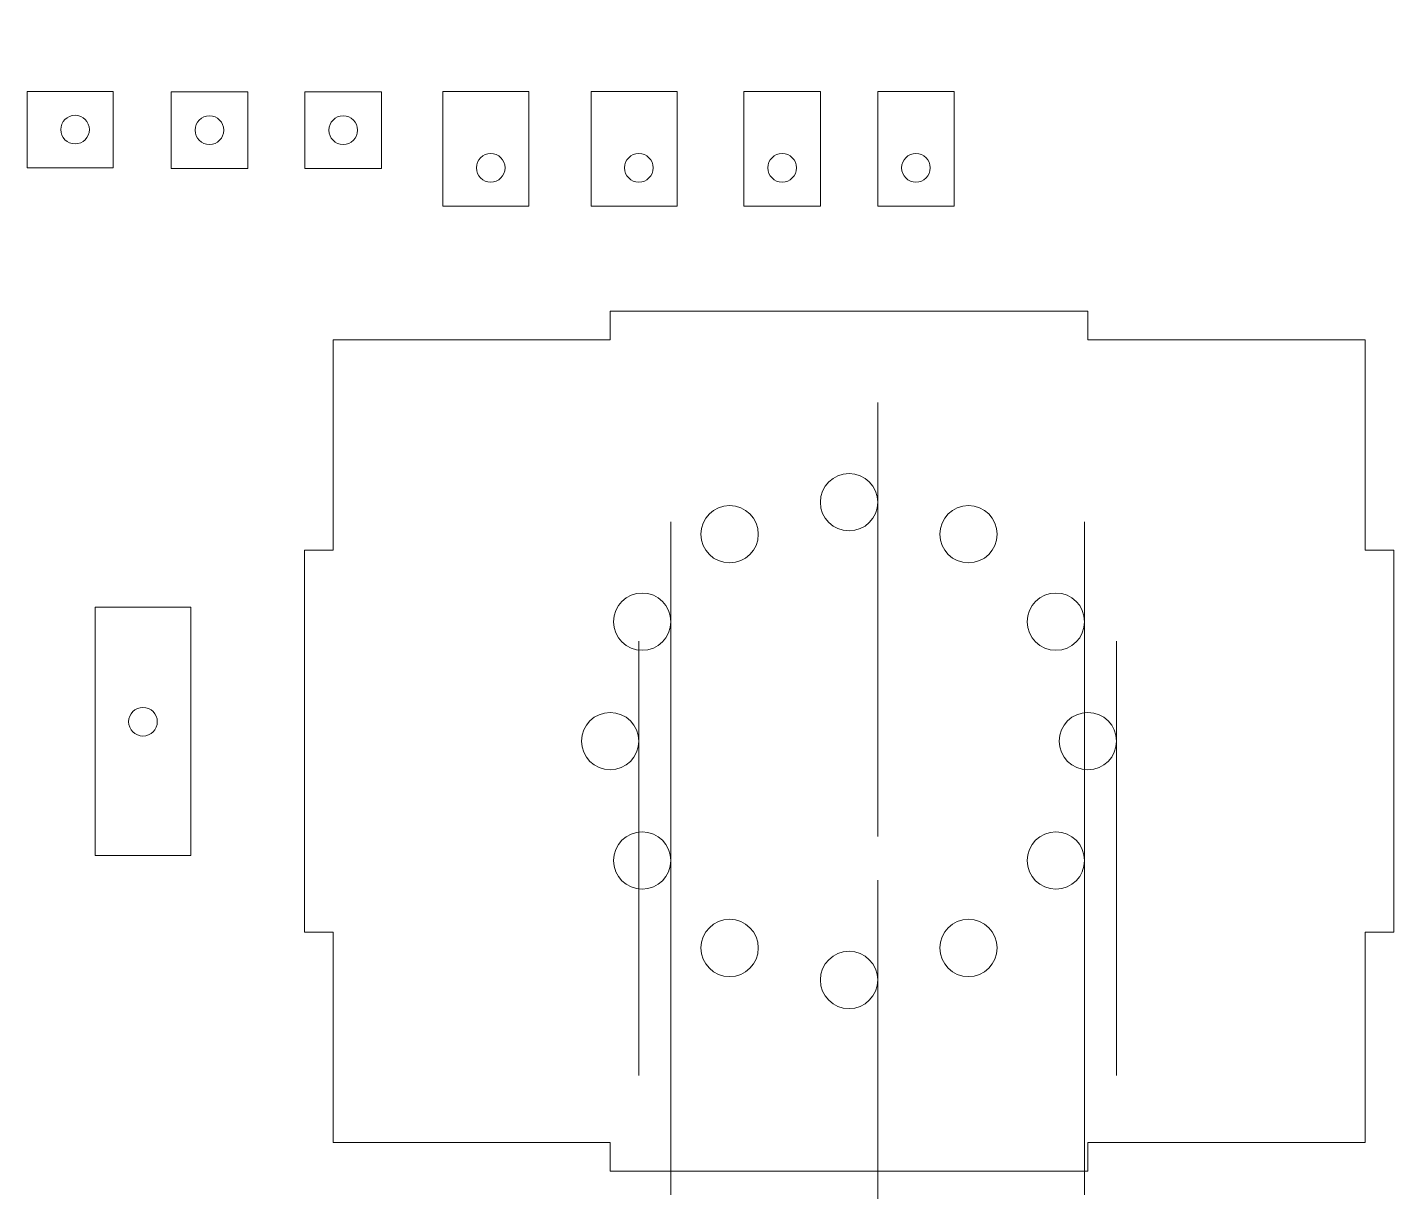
# Model space of a CAD drawing. Header units: millimetres. Extents: x -505 to -219, y -128 to 208.
# Drawn here: x -362 to -219, y 86.3 to 208.2 of the extents above; entities that cross this region are included whole.
import ezdxf

# ---------------------------------------------------------------- set-up
doc = ezdxf.new("R2010")
doc.units = ezdxf.units.MM
doc.header["$MEASUREMENT"] = 0
doc.layers.add('layer 2', color=7, linetype='Continuous')

msp = doc.modelspace()

# ---------------------------------------------------------------- linework, layer by layer
at = {"layer": 'layer 2', "color": 177, "lineweight": 9}
for points, knots in [([(-273, 158.5), (-273, 160.1568), (-274.3431, 161.5), (-276, 161.5), (-276, 161.5), (-277.6568, 161.5), (-279, 160.1568), (-279, 158.5), (-279, 158.5), (-279, 156.8431), (-277.6568, 155.5), (-276, 155.5), (-276, 155.5), (-274.3431, 155.5), (-273, 156.8431), (-273, 158.4999), (-273, 208.2039), (-273, 59.092), (-273, 158.5)], [0, 0, 0, 0, 0.2, 0.2, 0.2, 0.2, 0.4, 0.4, 0.4, 0.4, 0.6, 0.6, 0.6, 0.6, 1, 1, 1, 1.0001, 1.0001, 1.0001, 1.0001]), ([(-355.5, 197.5), (-355.5, 198.3284), (-356.1715, 199), (-357, 199), (-357, 199), (-357.8284, 199), (-358.5, 198.3284), (-358.5, 197.5), (-358.5, 197.5), (-358.5, 196.6715), (-357.8284, 196), (-357, 196), (-357, 196), (-356.1716, 196), (-355.5, 196.6715), (-355.5, 197.5)], [0, 0, 0, 0, 0.2, 0.2, 0.2, 0.2, 0.4, 0.4, 0.4, 0.4, 0.6, 0.6, 0.6, 0.6, 1, 1, 1, 1]), ([(-341.4393, 197.4393), (-341.4393, 198.2677), (-342.1109, 198.9393), (-342.9393, 198.9393), (-342.9393, 198.9393), (-343.7678, 198.9393), (-344.4393, 198.2678), (-344.4393, 197.4393), (-344.4393, 197.4393), (-344.4393, 196.6109), (-343.7678, 195.9393), (-342.9394, 195.9393), (-342.9394, 195.9393), (-342.1109, 195.9393), (-341.4394, 196.6109), (-341.4393, 197.4393)], [0, 0, 0, 0, 0.2, 0.2, 0.2, 0.2, 0.4, 0.4, 0.4, 0.4, 0.6, 0.6, 0.6, 0.6, 1, 1, 1, 1]), ([(-327.4393, 197.4393), (-327.4393, 198.2678), (-328.1108, 198.9393), (-328.9393, 198.9393), (-328.9393, 198.9393), (-329.7677, 198.9393), (-330.4393, 198.2678), (-330.4393, 197.4393), (-330.4393, 197.4393), (-330.4393, 196.6109), (-329.7677, 195.9393), (-328.9393, 195.9393), (-328.9393, 195.9393), (-328.1108, 195.9393), (-327.4393, 196.6109), (-327.4393, 197.4393)], [0, 0, 0, 0, 0.2, 0.2, 0.2, 0.2, 0.4, 0.4, 0.4, 0.4, 0.6, 0.6, 0.6, 0.6, 1, 1, 1, 1]), ([(-312, 193.5), (-312, 194.3284), (-312.6716, 195), (-313.5, 195), (-313.5, 195), (-314.3285, 195), (-315, 194.3284), (-315, 193.5), (-315, 193.5), (-315, 192.6716), (-314.3285, 192), (-313.5, 192), (-313.5, 192), (-312.6716, 192), (-312, 192.6716), (-312, 193.5)], [0, 0, 0, 0, 0.2, 0.2, 0.2, 0.2, 0.4, 0.4, 0.4, 0.4, 0.6, 0.6, 0.6, 0.6, 1, 1, 1, 1]), ([(-294.6506, 146), (-294.6506, 147.6568), (-295.9937, 149), (-297.6506, 149), (-297.6506, 149), (-299.3074, 149), (-300.6506, 147.6568), (-300.6506, 146), (-300.6506, 146), (-300.6506, 144.3431), (-299.3075, 143), (-297.6506, 143), (-297.6506, 143), (-295.9938, 143), (-294.6506, 144.3431), (-294.6506, 145.9999), (-294.6506, 195.7039), (-294.6506, 46.592), (-294.6506, 146)], [0, 0, 0, 0, 0.2, 0.2, 0.2, 0.2, 0.4, 0.4, 0.4, 0.4, 0.6, 0.6, 0.6, 0.6, 1, 1, 1, 1.0001, 1.0001, 1.0001, 1.0001]), ([(-296.5, 193.5), (-296.5, 194.3284), (-297.1716, 195), (-298, 195), (-298, 195), (-298.8285, 195), (-299.5, 194.3284), (-299.5, 193.5), (-299.5, 193.5), (-299.5, 192.6716), (-298.8285, 192), (-298, 192), (-298, 192), (-297.1716, 192), (-296.5, 192.6716), (-296.5, 193.5)], [0, 0, 0, 0, 0.2, 0.2, 0.2, 0.2, 0.4, 0.4, 0.4, 0.4, 0.6, 0.6, 0.6, 0.6, 1, 1, 1, 1]), ([(-281.5, 193.5), (-281.5, 194.3284), (-282.1716, 195), (-283, 195), (-283, 195), (-283.8284, 195), (-284.5, 194.3284), (-284.5, 193.5), (-284.5, 193.5), (-284.5, 192.6715), (-283.8284, 192), (-283, 192), (-283, 192), (-282.1716, 192), (-281.5, 192.6715), (-281.5, 193.5)], [0, 0, 0, 0, 0.2, 0.2, 0.2, 0.2, 0.4, 0.4, 0.4, 0.4, 0.6, 0.6, 0.6, 0.6, 1, 1, 1, 1]), ([(-267.5, 193.5), (-267.5, 194.3284), (-268.1715, 195), (-269, 195), (-269, 195), (-269.8284, 195), (-270.5, 194.3284), (-270.5, 193.5), (-270.5, 193.5), (-270.5, 192.6715), (-269.8284, 192), (-269, 192), (-269, 192), (-268.1715, 192), (-267.5, 192.6715), (-267.5, 193.5)], [0, 0, 0, 0, 0.2, 0.2, 0.2, 0.2, 0.4, 0.4, 0.4, 0.4, 0.6, 0.6, 0.6, 0.6, 1, 1, 1, 1]), ([(-251.3493, 146), (-251.3493, 147.6568), (-252.6925, 149), (-254.3493, 149), (-254.3493, 149), (-256.0062, 149), (-257.3493, 147.6568), (-257.3493, 146), (-257.3493, 146), (-257.3493, 144.3431), (-256.0062, 143), (-254.3493, 143), (-254.3493, 143), (-252.6925, 143), (-251.3493, 144.3431), (-251.3493, 145.9999), (-251.3493, 195.7039), (-251.3493, 46.592), (-251.3493, 146)], [0, 0, 0, 0, 0.2, 0.2, 0.2, 0.2, 0.4, 0.4, 0.4, 0.4, 0.6, 0.6, 0.6, 0.6, 1, 1, 1, 1.0001, 1.0001, 1.0001, 1.0001]), ([(-298, 133.5), (-298, 135.1568), (-299.3431, 136.5), (-301, 136.5), (-301, 136.5), (-302.6568, 136.5), (-304, 135.1568), (-304, 133.5), (-304, 133.5), (-304, 131.8431), (-302.6568, 130.5), (-301, 130.5), (-301, 130.5), (-299.3431, 130.5), (-298, 131.8431), (-298, 133.4999), (-298, 183.2039), (-298, 34.092), (-298, 133.5)], [0, 0, 0, 0, 0.2, 0.2, 0.2, 0.2, 0.4, 0.4, 0.4, 0.4, 0.6, 0.6, 0.6, 0.6, 1, 1, 1, 1.0001, 1.0001, 1.0001, 1.0001]), ([(-248, 133.5), (-248, 135.1568), (-249.3431, 136.5), (-251, 136.5), (-251, 136.5), (-252.6568, 136.5), (-254, 135.1568), (-254, 133.5), (-254, 133.5), (-254, 131.8431), (-252.6568, 130.5), (-251, 130.5), (-251, 130.5), (-249.3431, 130.5), (-248, 131.8431), (-248, 133.4999), (-248, 183.2039), (-248, 34.092), (-248, 133.5)], [0, 0, 0, 0, 0.2, 0.2, 0.2, 0.2, 0.4, 0.4, 0.4, 0.4, 0.6, 0.6, 0.6, 0.6, 1, 1, 1, 1.0001, 1.0001, 1.0001, 1.0001]), ([(-294.6506, 121), (-294.6506, 122.6568), (-295.9937, 124), (-297.6506, 124), (-297.6506, 124), (-299.3074, 124), (-300.6506, 122.6568), (-300.6506, 121), (-300.6506, 121), (-300.6506, 119.3431), (-299.3075, 118), (-297.6506, 118), (-297.6506, 118), (-295.9938, 118), (-294.6506, 119.3431), (-294.6506, 120.9999), (-294.6506, 170.7039), (-294.6506, 21.592), (-294.6506, 121)], [0, 0, 0, 0, 0.2, 0.2, 0.2, 0.2, 0.4, 0.4, 0.4, 0.4, 0.6, 0.6, 0.6, 0.6, 1, 1, 1, 1.0001, 1.0001, 1.0001, 1.0001]), ([(-251.3493, 121), (-251.3493, 122.6568), (-252.6925, 124), (-254.3493, 124), (-254.3493, 124), (-256.0062, 124), (-257.3493, 122.6568), (-257.3493, 121), (-257.3493, 121), (-257.3493, 119.3431), (-256.0062, 118), (-254.3493, 118), (-254.3493, 118), (-252.6925, 118), (-251.3493, 119.3431), (-251.3493, 120.9999), (-251.3493, 170.7039), (-251.3493, 21.592), (-251.3493, 121)], [0, 0, 0, 0, 0.2, 0.2, 0.2, 0.2, 0.4, 0.4, 0.4, 0.4, 0.6, 0.6, 0.6, 0.6, 1, 1, 1, 1.0001, 1.0001, 1.0001, 1.0001]), ([(-285.5, 155.1506), (-285.5, 156.8075), (-286.8431, 158.1506), (-288.5, 158.1506), (-288.5, 158.1506), (-290.1568, 158.1506), (-291.5, 156.8075), (-291.5, 155.1506), (-291.5, 155.1506), (-291.5, 153.4938), (-290.1568, 152.1506), (-288.5, 152.1506), (-288.5, 152.1506), (-286.8431, 152.1506), (-285.5, 153.4937), (-285.5, 155.1506)], [0, 0, 0, 0, 0.2, 0.2, 0.2, 0.2, 0.4, 0.4, 0.4, 0.4, 0.6, 0.6, 0.6, 0.6, 1, 1, 1, 1]), ([(-273, 108.5), (-273, 110.1568), (-274.3431, 111.5), (-276, 111.5), (-276, 111.5), (-277.6568, 111.5), (-279, 110.1568), (-279, 108.5), (-279, 108.5), (-279, 106.8431), (-277.6568, 105.5), (-276, 105.5), (-276, 105.5), (-274.3431, 105.5), (-273, 106.8431), (-273, 108.4999), (-273, 158.2039), (-273, 9.092), (-273, 108.5)], [0, 0, 0, 0, 0.2, 0.2, 0.2, 0.2, 0.4, 0.4, 0.4, 0.4, 0.6, 0.6, 0.6, 0.6, 1, 1, 1, 1.0001, 1.0001, 1.0001, 1.0001]), ([(-260.5, 155.1506), (-260.5, 156.8075), (-261.8431, 158.1506), (-263.5, 158.1506), (-263.5, 158.1506), (-265.1568, 158.1506), (-266.5, 156.8075), (-266.5, 155.1506), (-266.5, 155.1506), (-266.5, 153.4938), (-265.1568, 152.1506), (-263.5, 152.1506), (-263.5, 152.1506), (-261.8431, 152.1506), (-260.5, 153.4937), (-260.5, 155.1506)], [0, 0, 0, 0, 0.2, 0.2, 0.2, 0.2, 0.4, 0.4, 0.4, 0.4, 0.6, 0.6, 0.6, 0.6, 1, 1, 1, 1]), ([(-348.3941, 135.5255), (-348.3941, 136.3539), (-349.0657, 137.0255), (-349.8941, 137.0255), (-349.8941, 137.0255), (-350.7225, 137.0255), (-351.3941, 136.3539), (-351.3941, 135.5255), (-351.3941, 135.5255), (-351.3941, 134.697), (-350.7225, 134.0255), (-349.8941, 134.0255), (-349.8941, 134.0255), (-349.0657, 134.0255), (-348.3941, 134.697), (-348.3941, 135.5255)], [0, 0, 0, 0, 0.2, 0.2, 0.2, 0.2, 0.4, 0.4, 0.4, 0.4, 0.6, 0.6, 0.6, 0.6, 1, 1, 1, 1]), ([(-285.5, 111.8493), (-285.5, 113.5062), (-286.8431, 114.8493), (-288.5, 114.8493), (-288.5, 114.8493), (-290.1568, 114.8493), (-291.5, 113.5062), (-291.5, 111.8493), (-291.5, 111.8493), (-291.5, 110.1925), (-290.1568, 108.8493), (-288.5, 108.8493), (-288.5, 108.8493), (-286.8431, 108.8493), (-285.5, 110.1925), (-285.5, 111.8493)], [0, 0, 0, 0, 0.2, 0.2, 0.2, 0.2, 0.4, 0.4, 0.4, 0.4, 0.6, 0.6, 0.6, 0.6, 1, 1, 1, 1]), ([(-260.5, 111.8493), (-260.5, 113.5062), (-261.8431, 114.8493), (-263.5, 114.8493), (-263.5, 114.8493), (-265.1568, 114.8493), (-266.5, 113.5062), (-266.5, 111.8493), (-266.5, 111.8493), (-266.5, 110.1925), (-265.1568, 108.8493), (-263.5, 108.8493), (-263.5, 108.8493), (-261.8431, 108.8493), (-260.5, 110.1925), (-260.5, 111.8493)], [0, 0, 0, 0, 0.2, 0.2, 0.2, 0.2, 0.4, 0.4, 0.4, 0.4, 0.6, 0.6, 0.6, 0.6, 1, 1, 1, 1])]:
    msp.add_open_spline(points, degree=3, knots=knots, dxfattribs=at)
at = {"layer": 'layer 2', "lineweight": 9}
for points, knots in [([(-362, 193.5), (-362, 193.5), (-353, 193.5), (-353, 193.5), (-353, 193.5), (-353, 193.5), (-353, 201.5), (-353, 201.5), (-353, 201.5), (-353, 201.5), (-362, 201.5), (-362, 201.5), (-362, 201.5), (-362, 201.5), (-362, 193.5), (-362, 193.5)], [0, 0, 0, 0, 0.2, 0.2, 0.2, 0.2, 0.4, 0.4, 0.4, 0.4, 0.6, 0.6, 0.6, 0.6, 1, 1, 1, 1]), ([(-338.9393, 201.4393), (-338.9393, 201.4393), (-346.9393, 201.4393), (-346.9393, 201.4393), (-346.9393, 201.4393), (-346.9393, 201.4393), (-346.9393, 193.4393), (-346.9393, 193.4393), (-346.9393, 193.4393), (-346.9393, 193.4393), (-338.9393, 193.4393), (-338.9393, 193.4393), (-338.9393, 193.4393), (-338.9393, 193.4393), (-338.9393, 201.4393), (-338.9393, 201.4393)], [0, 0, 0, 0, 0.2, 0.2, 0.2, 0.2, 0.4, 0.4, 0.4, 0.4, 0.6, 0.6, 0.6, 0.6, 1, 1, 1, 1]), ([(-324.9393, 201.4393), (-324.9393, 201.4393), (-332.9393, 201.4393), (-332.9393, 201.4393), (-332.9393, 201.4393), (-332.9393, 201.4393), (-332.9393, 193.4393), (-332.9393, 193.4393), (-332.9393, 193.4393), (-332.9393, 193.4393), (-324.9393, 193.4393), (-324.9393, 193.4393), (-324.9393, 193.4393), (-324.9393, 193.4393), (-324.9393, 201.4393), (-324.9393, 201.4393)], [0, 0, 0, 0, 0.2, 0.2, 0.2, 0.2, 0.4, 0.4, 0.4, 0.4, 0.6, 0.6, 0.6, 0.6, 1, 1, 1, 1]), ([(-318.5, 201.5), (-318.5, 201.5), (-318.5, 189.5), (-318.5, 189.5), (-318.5, 189.5), (-318.5, 189.5), (-309.5, 189.5), (-309.5, 189.5), (-309.5, 189.5), (-309.5, 189.5), (-309.5, 201.5), (-309.5, 201.5), (-309.5, 201.5), (-309.5, 201.5), (-318.5, 201.5), (-318.5, 201.5)], [0, 0, 0, 0, 0.2, 0.2, 0.2, 0.2, 0.4, 0.4, 0.4, 0.4, 0.6, 0.6, 0.6, 0.6, 1, 1, 1, 1]), ([(-294, 189.5), (-294, 189.5), (-294, 201.5), (-294, 201.5), (-294, 201.5), (-294, 201.5), (-303, 201.5), (-303, 201.5), (-303, 201.5), (-303, 201.5), (-303, 189.5), (-303, 189.5), (-303, 189.5), (-303, 189.5), (-294, 189.5), (-294, 189.5)], [0, 0, 0, 0, 0.2, 0.2, 0.2, 0.2, 0.4, 0.4, 0.4, 0.4, 0.6, 0.6, 0.6, 0.6, 1, 1, 1, 1]), ([(-279, 201.5), (-279, 201.5), (-287, 201.5), (-287, 201.5), (-287, 201.5), (-287, 201.5), (-287, 189.5), (-287, 189.5), (-287, 189.5), (-287, 189.5), (-279, 189.5), (-279, 189.5), (-279, 189.5), (-279, 189.5), (-279, 201.5), (-279, 201.5)], [0, 0, 0, 0, 0.2, 0.2, 0.2, 0.2, 0.4, 0.4, 0.4, 0.4, 0.6, 0.6, 0.6, 0.6, 1, 1, 1, 1]), ([(-273, 189.5), (-273, 189.5), (-265, 189.5), (-265, 189.5), (-265, 189.5), (-265, 189.5), (-265, 201.5), (-265, 201.5), (-265, 201.5), (-265, 201.5), (-273, 201.5), (-273, 201.5), (-273, 201.5), (-273, 201.5), (-273, 189.5), (-273, 189.5)], [0, 0, 0, 0, 0.2, 0.2, 0.2, 0.2, 0.4, 0.4, 0.4, 0.4, 0.6, 0.6, 0.6, 0.6, 1, 1, 1, 1]), ([(-301, 91.5), (-301, 91.5), (-330, 91.5), (-330, 91.5), (-330, 91.5), (-330, 91.5), (-330, 113.5), (-330, 113.5), (-330, 113.5), (-330, 113.5), (-333, 113.5), (-333, 113.5), (-333, 113.5), (-333, 113.5), (-333, 153.5), (-333, 153.5), (-333, 153.5), (-333, 153.5), (-330, 153.5), (-330, 153.5), (-330, 153.5), (-330, 153.5), (-330, 175.5), (-330, 175.5), (-330, 175.5), (-330, 175.5), (-301, 175.5), (-301, 175.5), (-301, 175.5), (-301, 175.5), (-301, 178.5), (-301, 178.5), (-301, 178.5), (-301, 178.5), (-251, 178.5), (-251, 178.5), (-251, 178.5), (-251, 178.5), (-251, 175.5), (-251, 175.5), (-251, 175.5), (-251, 175.5), (-222, 175.5), (-222, 175.5), (-222, 175.5), (-222, 175.5), (-222, 153.5), (-222, 153.5), (-222, 153.5), (-222, 153.5), (-219, 153.5), (-219, 153.5), (-219, 153.5), (-219, 153.5), (-219, 113.5), (-219, 113.5), (-219, 113.5), (-219, 113.5), (-222, 113.5), (-222, 113.5), (-222, 113.5), (-222, 113.5), (-222, 91.5), (-222, 91.5), (-222, 91.5), (-222, 91.5), (-251, 91.5), (-251, 91.5), (-251, 91.5), (-251, 91.5), (-251, 88.5), (-251, 88.5), (-251, 88.5), (-251, 88.5), (-301, 88.5), (-301, 88.5), (-301, 88.5), (-301, 88.5), (-301, 91.5), (-301, 91.5)], [0, 0, 0, 0, 0.04761905, 0.04761905, 0.04761905, 0.04761905, 0.0952381, 0.0952381, 0.0952381, 0.0952381, 0.14285714, 0.14285714, 0.14285714, 0.14285714, 0.19047619, 0.19047619, 0.19047619, 0.19047619, 0.23809524, 0.23809524, 0.23809524, 0.23809524, 0.28571429, 0.28571429, 0.28571429, 0.28571429, 0.33333333, 0.33333333, 0.33333333, 0.33333333, 0.38095238, 0.38095238, 0.38095238, 0.38095238, 0.42857143, 0.42857143, 0.42857143, 0.42857143, 0.47619048, 0.47619048, 0.47619048, 0.47619048, 0.52380952, 0.52380952, 0.52380952, 0.52380952, 0.57142857, 0.57142857, 0.57142857, 0.57142857, 0.61904762, 0.61904762, 0.61904762, 0.61904762, 0.66666667, 0.66666667, 0.66666667, 0.66666667, 0.71428571, 0.71428571, 0.71428571, 0.71428571, 0.76190476, 0.76190476, 0.76190476, 0.76190476, 0.80952381, 0.80952381, 0.80952381, 0.80952381, 0.85714286, 0.85714286, 0.85714286, 0.85714286, 0.9047619, 0.9047619, 0.9047619, 0.9047619, 1, 1, 1, 1]), ([(-344.8941, 147.5255), (-344.8941, 147.5255), (-354.8941, 147.5255), (-354.8941, 147.5255), (-354.8941, 147.5255), (-354.8941, 147.5255), (-354.8941, 121.5255), (-354.8941, 121.5255), (-354.8941, 121.5255), (-354.8941, 121.5255), (-344.8941, 121.5255), (-344.8941, 121.5255), (-344.8941, 121.5255), (-344.8941, 121.5255), (-344.8941, 147.5255), (-344.8941, 147.5255)], [0, 0, 0, 0, 0.2, 0.2, 0.2, 0.2, 0.4, 0.4, 0.4, 0.4, 0.6, 0.6, 0.6, 0.6, 1, 1, 1, 1])]:
    msp.add_open_spline(points, degree=3, knots=knots, dxfattribs=at)

doc.saveas('drawing.dxf')
